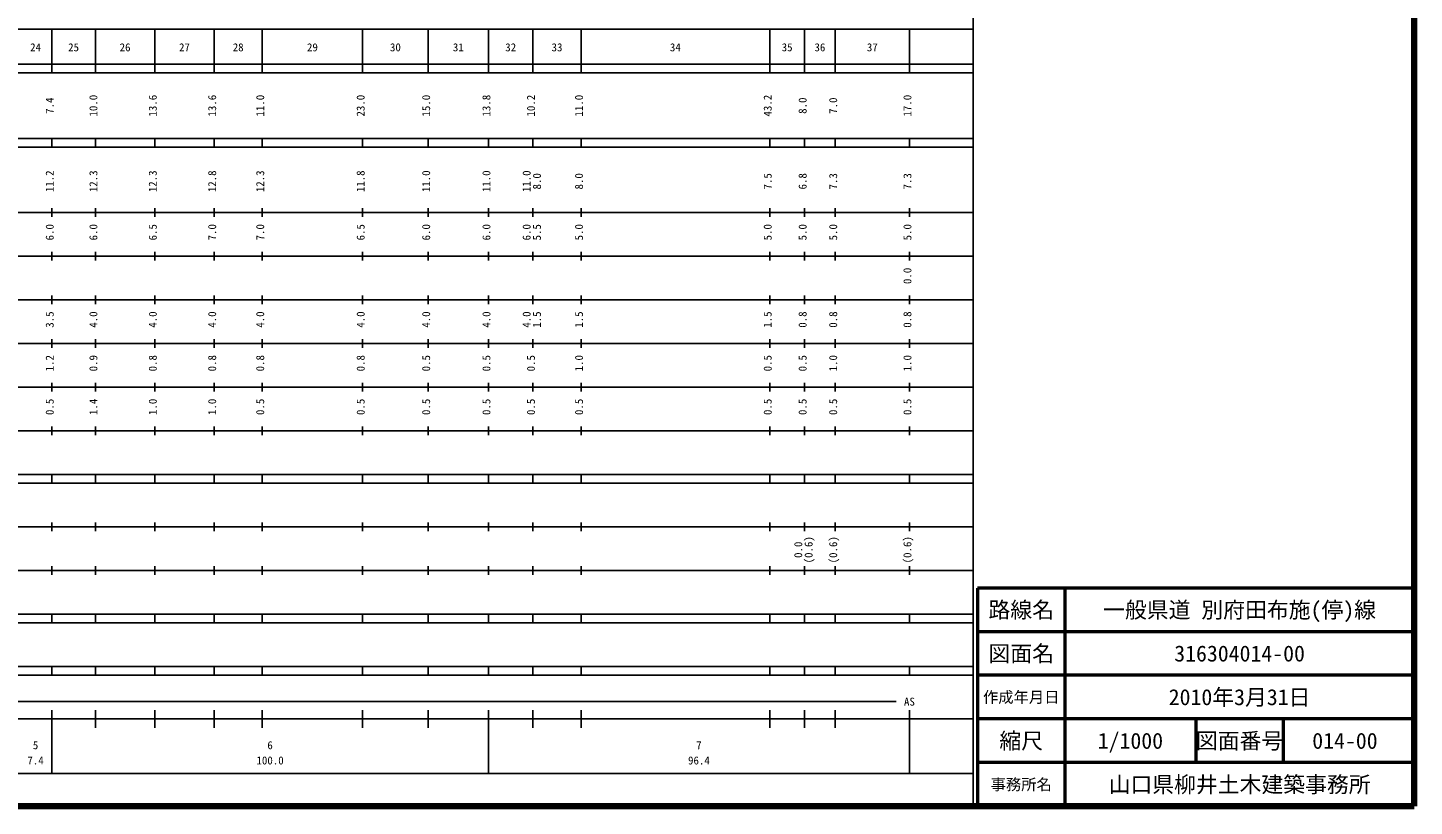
# Model space of a CAD drawing. Units: millimetres on the paper, enlarged 1000 times. Extents: x 40000 to 680000, y 20000 to 380000.
# Drawn here: x 362508 to 680000, y 20000 to 198357 of the extents above; entities that cross this region are included whole.
import ezdxf
from ezdxf.enums import TextEntityAlignment as Align

# ---------------------------------------------------------------- set-up
doc = ezdxf.new("R2010")
doc.units = ezdxf.units.MM
doc.header["$LTSCALE"] = 1000
for name, color, linetype, lineweight in [('M-TTL', 2, 'Continuous', 140), ('M-TTL-BAND', 7, 'Continuous', 25), ('M-TTL-FRAM', 2, 'Continuous', 50), ('M-TTL-LINE', 7, 'Continuous', 50)]:
    doc.layers.add(name, color=color, linetype=linetype, lineweight=lineweight)
doc.layers.add('M-TTL-TXT', color=7, linetype='Continuous')
doc.styles.add('ＭＳ ゴシック', font='')
doc.styles.get('ＭＳ ゴシック').set_extended_font_data('MS Gothic')

msp = doc.modelspace()

# ---------------------------------------------------------------- linework, layer by layer
at = {"layer": 'M-TTL'}
for p, q in [((680000, 20000), (680000, 380000)), ((40000, 20000), (680000, 20000))]:
    msp.add_line(p, q, dxfattribs=at)
at = {"layer": 'M-TTL-BAND'}
for p, q in [((579000, 20000), (579000, 370000)), ((68000, 198000), (579000, 198000)), ((368000, 188000), (368000, 198000)), ((378000, 188000), (378000, 198000)), ((391600, 188000), (391600, 198000)), ((405200, 188000), (405200, 198000)), ((416200, 188000), (416200, 198000)), ((439200, 188000), (439200, 198000)), ((454200, 188000), (454200, 198000)), ((468000, 188000), (468000, 198000)), ((478200, 188000), (478200, 198000)), ((489200, 188000), (489200, 198000)), ((532400, 188000), (532400, 198000)), ((540400, 188000), (540400, 198000)), ((547400, 188000), (547400, 198000)), ((564400, 188000), (564400, 198000)), ((40000, 190000), (579000, 190000)), ((40000, 188000), (579000, 188000)), ((40000, 173000), (579000, 173000)), ((368000, 171000), (368000, 173000)), ((378000, 171000), (378000, 173000)), ((391600, 171000), (391600, 173000)), ((405200, 171000), (405200, 173000)), ((416200, 171000), (416200, 173000)), ((439200, 171000), (439200, 173000)), ((454200, 171000), (454200, 173000)), ((468000, 171000), (468000, 173000)), ((478200, 171000), (478200, 173000)), ((489200, 171000), (489200, 173000)), ((532400, 171000), (532400, 173000)), ((540400, 171000), (540400, 173000)), ((547400, 171000), (547400, 173000)), ((564400, 171000), (564400, 173000)), ((40000, 171000), (579000, 171000)), ((40000, 156000), (579000, 156000)), ((368000, 155000), (368000, 157000)), ((378000, 155000), (378000, 157000)), ((391600, 155000), (391600, 157000)), ((405200, 155000), (405200, 157000)), ((416200, 155000), (416200, 157000)), ((439200, 155000), (439200, 157000)), ((454200, 155000), (454200, 157000)), ((468000, 155000), (468000, 157000)), ((478200, 155000), (478200, 157000)), ((489200, 155000), (489200, 157000)), ((532400, 155000), (532400, 157000)), ((540400, 155000), (540400, 157000)), ((547400, 155000), (547400, 157000)), ((564400, 155000), (564400, 157000)), ((368000, 145000), (368000, 147000)), ((378000, 145000), (378000, 147000)), ((391600, 145000), (391600, 147000)), ((405200, 145000), (405200, 147000)), ((416200, 145000), (416200, 147000)), ((439200, 145000), (439200, 147000)), ((454200, 145000), (454200, 147000)), ((468000, 145000), (468000, 147000)), ((478200, 145000), (478200, 147000)), ((489200, 145000), (489200, 147000)), ((532400, 145000), (532400, 147000)), ((540400, 145000), (540400, 147000)), ((547400, 145000), (547400, 147000)), ((564400, 145000), (564400, 147000)), ((46000, 146000), (579000, 146000)), ((368000, 135000), (368000, 137000)), ((378000, 135000), (378000, 137000)), ((391600, 135000), (391600, 137000)), ((405200, 135000), (405200, 137000)), ((416200, 135000), (416200, 137000)), ((439200, 135000), (439200, 137000)), ((454200, 135000), (454200, 137000)), ((468000, 135000), (468000, 137000)), ((478200, 135000), (478200, 137000)), ((489200, 135000), (489200, 137000)), ((532400, 135000), (532400, 137000)), ((540400, 135000), (540400, 137000)), ((547400, 135000), (547400, 137000)), ((564400, 135000), (564400, 137000)), ((52000, 136000), (579000, 136000)), ((368000, 125000), (368000, 127000)), ((378000, 125000), (378000, 127000)), ((391600, 125000), (391600, 127000)), ((405200, 125000), (405200, 127000)), ((416200, 125000), (416200, 127000)), ((439200, 125000), (439200, 127000)), ((454200, 125000), (454200, 127000)), ((468000, 125000), (468000, 127000)), ((478200, 125000), (478200, 127000)), ((489200, 125000), (489200, 127000)), ((532400, 125000), (532400, 127000)), ((540400, 125000), (540400, 127000)), ((547400, 125000), (547400, 127000)), ((564400, 125000), (564400, 127000)), ((46000, 126000), (579000, 126000)), ((52000, 116000), (579000, 116000)), ((368000, 115000), (368000, 117000)), ((378000, 115000), (378000, 117000)), ((391600, 115000), (391600, 117000)), ((405200, 115000), (405200, 117000)), ((416200, 115000), (416200, 117000)), ((439200, 115000), (439200, 117000)), ((454200, 115000), (454200, 117000)), ((468000, 115000), (468000, 117000)), ((478200, 115000), (478200, 117000)), ((489200, 115000), (489200, 117000)), ((532400, 115000), (532400, 117000)), ((540400, 115000), (540400, 117000)), ((547400, 115000), (547400, 117000)), ((564400, 115000), (564400, 117000)), ((46000, 106000), (579000, 106000)), ((368000, 105000), (368000, 107000)), ((378000, 105000), (378000, 107000)), ((391600, 105000), (391600, 107000)), ((405200, 105000), (405200, 107000)), ((416200, 105000), (416200, 107000)), ((439200, 105000), (439200, 107000)), ((454200, 105000), (454200, 107000)), ((468000, 105000), (468000, 107000)), ((478200, 105000), (478200, 107000)), ((489200, 105000), (489200, 107000)), ((532400, 105000), (532400, 107000)), ((540400, 105000), (540400, 107000)), ((547400, 105000), (547400, 107000)), ((564400, 105000), (564400, 107000)), ((40000, 96000), (579000, 96000)), ((368000, 94000), (368000, 96000)), ((378000, 94000), (378000, 96000)), ((391600, 94000), (391600, 96000)), ((405200, 94000), (405200, 96000)), ((416200, 94000), (416200, 96000)), ((439200, 94000), (439200, 96000)), ((454200, 94000), (454200, 96000)), ((468000, 94000), (468000, 96000)), ((478200, 94000), (478200, 96000)), ((489200, 94000), (489200, 96000)), ((532400, 94000), (532400, 96000)), ((540400, 94000), (540400, 96000)), ((547400, 94000), (547400, 96000)), ((564400, 94000), (564400, 96000)), ((40000, 94000), (579000, 94000)), ((49000, 84000), (579000, 84000)), ((368000, 83000), (368000, 85000)), ((378000, 83000), (378000, 85000)), ((391600, 83000), (391600, 85000)), ((405200, 83000), (405200, 85000)), ((416200, 83000), (416200, 85000)), ((439200, 83000), (439200, 85000)), ((454200, 83000), (454200, 85000)), ((468000, 83000), (468000, 85000)), ((478200, 83000), (478200, 85000)), ((489200, 83000), (489200, 85000)), ((532400, 83000), (532400, 85000)), ((540400, 83000), (540400, 85000)), ((547400, 83000), (547400, 85000)), ((564400, 83000), (564400, 85000)), ((40000, 74000), (579000, 74000)), ((368000, 73000), (368000, 75000)), ((378000, 73000), (378000, 75000)), ((391600, 73000), (391600, 75000)), ((405200, 73000), (405200, 75000)), ((416200, 73000), (416200, 75000)), ((439200, 73000), (439200, 75000)), ((454200, 73000), (454200, 75000)), ((468000, 73000), (468000, 75000)), ((478200, 73000), (478200, 75000)), ((489200, 73000), (489200, 75000)), ((532400, 73000), (532400, 75000)), ((540400, 73000), (540400, 75000)), ((547400, 73000), (547400, 75000)), ((564400, 73000), (564400, 75000)), ((40000, 64000), (579000, 64000)), ((368000, 62000), (368000, 64000)), ((378000, 62000), (378000, 64000)), ((391600, 62000), (391600, 64000)), ((405200, 62000), (405200, 64000)), ((416200, 62000), (416200, 64000)), ((439200, 62000), (439200, 64000)), ((454200, 62000), (454200, 64000)), ((468000, 62000), (468000, 64000)), ((478200, 62000), (478200, 64000)), ((489200, 62000), (489200, 64000)), ((532400, 62000), (532400, 64000)), ((540400, 62000), (540400, 64000)), ((547400, 62000), (547400, 64000)), ((564400, 62000), (564400, 64000)), ((40000, 62000), (579000, 62000)), ((40000, 52000), (579000, 52000)), ((368000, 50000), (368000, 52000)), ((378000, 50000), (378000, 52000)), ((391600, 50000), (391600, 52000)), ((405200, 50000), (405200, 52000)), ((416200, 50000), (416200, 52000)), ((439200, 50000), (439200, 52000)), ((454200, 50000), (454200, 52000)), ((468000, 50000), (468000, 52000)), ((478200, 50000), (478200, 52000)), ((489200, 50000), (489200, 52000)), ((532400, 50000), (532400, 52000)), ((540400, 50000), (540400, 52000)), ((547400, 50000), (547400, 52000)), ((564400, 50000), (564400, 52000)), ((40000, 50000), (579000, 50000)), ((71000, 44000), (561400, 44000)), ((368000, 27500), (368000, 42000)), ((378000, 38000), (378000, 42000)), ((391600, 38000), (391600, 42000)), ((405200, 38000), (405200, 42000)), ((416200, 38000), (416200, 42000)), ((439200, 38000), (439200, 42000)), ((454200, 38000), (454200, 42000)), ((468000, 27500), (468000, 42000)), ((478200, 38000), (478200, 42000)), ((489200, 38000), (489200, 42000)), ((532400, 38000), (532400, 42000)), ((540400, 38000), (540400, 42000)), ((547400, 38000), (547400, 42000)), ((564400, 27500), (564400, 42000)), ((40000, 40000), (579000, 40000)), ((68000, 27500), (579000, 27500))]:
    msp.add_line(p, q, dxfattribs=at)
at = {"layer": 'M-TTL-FRAM'}
for p, q in [((680000, 70000), (580000, 70000)), ((580000, 70000), (580000, 20000))]:
    msp.add_line(p, q, dxfattribs=at)
at = {"layer": 'M-TTL-LINE'}
for p, q in [((600000, 70000), (600000, 20000)), ((680000, 60000), (580000, 60000)), ((680000, 50000), (580000, 50000)), ((680000, 40000), (580000, 40000)), ((630000, 40000), (630000, 30000)), ((650000, 40000), (650000, 30000)), ((680000, 30000), (580000, 30000))]:
    msp.add_line(p, q, dxfattribs=at)

# ---------------------------------------------------------------- texts
at = {"layer": 'M-TTL-BAND', "style": 'ＭＳ ゴシック'}
for s, p in [('24', (364300, 192405)), ('25', (373000, 192405)), ('26', (384800, 192405)), ('27', (398400, 192405)), ('28', (410700, 192405)), ('29', (427700, 192405)), ('30', (446700, 192405)), ('31', (461100, 192405)), ('32', (473100, 192405)), ('33', (483700, 192405)), ('34', (510800, 192405)), ('35', (536400, 192405)), ('36', (543900, 192405)), ('37', (555900, 192405)), ('AS', (564400, 42500)), ('5', (364300, 32523)), ('6', (418000, 32523)), ('7', (516200, 32523)), ('7.4', (364300, 29033)), ('100.0', (418000, 29033)), ('96.4', (516200, 29033))]:
    msp.add_text(s, height=1833, dxfattribs=at).set_placement(p, align=Align.BOTTOM_CENTER)
for s, p in [('7.4', (369000, 180500)), ('10.0', (379000, 180500)), ('13.6', (392600, 180500)), ('13.6', (406200, 180500)), ('11.0', (417200, 180500)), ('23.0', (440200, 180500)), ('15.0', (455200, 180500)), ('13.8', (469000, 180500)), ('10.2', (479200, 180500)), ('11.0', (490200, 180500)), ('43.2', (533400, 180500)), ('8.0', (541400, 180500)), ('7.0', (548400, 180500)), ('17.0', (565400, 180500)), ('11.2', (369000, 163174)), ('12.3', (379000, 163174)), ('12.3', (392600, 163174)), ('12.8', (406200, 163174)), ('12.3', (417200, 163174)), ('11.8', (440200, 163174)), ('11.0', (455200, 163174)), ('11.0', (469000, 163174)), ('11.0', (478200, 163174)), ('8.0', (480570, 163174)), ('8.0', (490200, 163174)), ('7.5', (533400, 163174)), ('6.8', (541400, 163174)), ('7.3', (548400, 163174)), ('7.3', (565400, 163174)), ('6.0', (369000, 151500)), ('6.0', (379000, 151500)), ('6.5', (392600, 151500)), ('7.0', (406200, 151500)), ('7.0', (417200, 151500)), ('6.5', (440200, 151500)), ('6.0', (455200, 151500)), ('6.0', (469000, 151500)), ('6.0', (478200, 151500)), ('5.5', (480570, 151500)), ('5.0', (490200, 151500)), ('5.0', (533400, 151500)), ('5.0', (541400, 151500)), ('5.0', (548400, 151500)), ('5.0', (565400, 151500)), ('0.0', (565400, 141500)), ('3.5', (369000, 131500)), ('4.0', (379000, 131500)), ('4.0', (392600, 131500)), ('4.0', (406200, 131500)), ('4.0', (417200, 131500)), ('4.0', (440200, 131500)), ('4.0', (455200, 131500)), ('4.0', (469000, 131500)), ('4.0', (478200, 131500)), ('1.5', (480570, 131500)), ('1.5', (490200, 131500)), ('1.5', (533400, 131500)), ('0.8', (541400, 131500)), ('0.8', (548400, 131500)), ('0.8', (565400, 131500)), ('1.2', (369000, 121500)), ('0.9', (379000, 121500)), ('0.8', (392600, 121500)), ('0.8', (406200, 121500)), ('0.8', (417200, 121500)), ('0.8', (440200, 121500)), ('0.5', (455200, 121500)), ('0.5', (469000, 121500)), ('0.5', (479200, 121500)), ('1.0', (490200, 121500)), ('0.5', (533400, 121500)), ('0.5', (541400, 121500)), ('1.0', (548400, 121500)), ('1.0', (565400, 121500)), ('0.5', (369000, 111500)), ('1.4', (379000, 111500)), ('1.0', (392600, 111500)), ('1.0', (406200, 111500)), ('0.5', (417200, 111500)), ('0.5', (440200, 111500)), ('0.5', (455200, 111500)), ('0.5', (469000, 111500)), ('0.5', (479200, 111500)), ('0.5', (490200, 111500)), ('0.5', (533400, 111500)), ('0.5', (541400, 111500)), ('0.5', (548400, 111500)), ('0.5', (565400, 111500)), ('0.0', (540400, 78764)), ('(0.6)', (542770, 78764)), ('(0.6)', (548400, 78764)), ('(0.6)', (565400, 78764))]:
    msp.add_text(s, height=1833, rotation=90, dxfattribs=at).set_placement(p, align=Align.BOTTOM_CENTER)
at = {"layer": 'M-TTL-TXT', "style": 'ＭＳ ゴシック'}
for s, height, p in [('路線名', 3666, (590000, 65000)), ('路線名', 3666, (590000, 65000)), ('一般県道 別府田布施(停)線', 3666, (640000, 65000)), ('図面名', 3666, (590000, 55000)), ('図面名', 3666, (590000, 55000)), ('316304014-00', 3666, (640000, 55000)), ('作成年月日', 2566, (590000, 45000)), ('作成年月日', 2566, (590000, 45000)), ('2010年3月31日', 3666, (640000, 45000)), ('縮尺', 3666, (590000, 35000)), ('縮尺', 3666, (590000, 35000)), ('1/1000', 3666, (615000, 35000)), ('図面番号', 3666, (640000, 35000)), ('図面番号', 3666, (640000, 35000)), ('014-00', 3666, (664125, 35000)), ('事務所名', 2566, (590000, 25000)), ('事務所名', 2566, (590000, 25000)), ('山口県柳井土木建築事務所', 3666, (640000, 25000))]:
    msp.add_text(s, height=height, dxfattribs=at).set_placement(p, align=Align.MIDDLE_CENTER)

doc.saveas('drawing.dxf')
